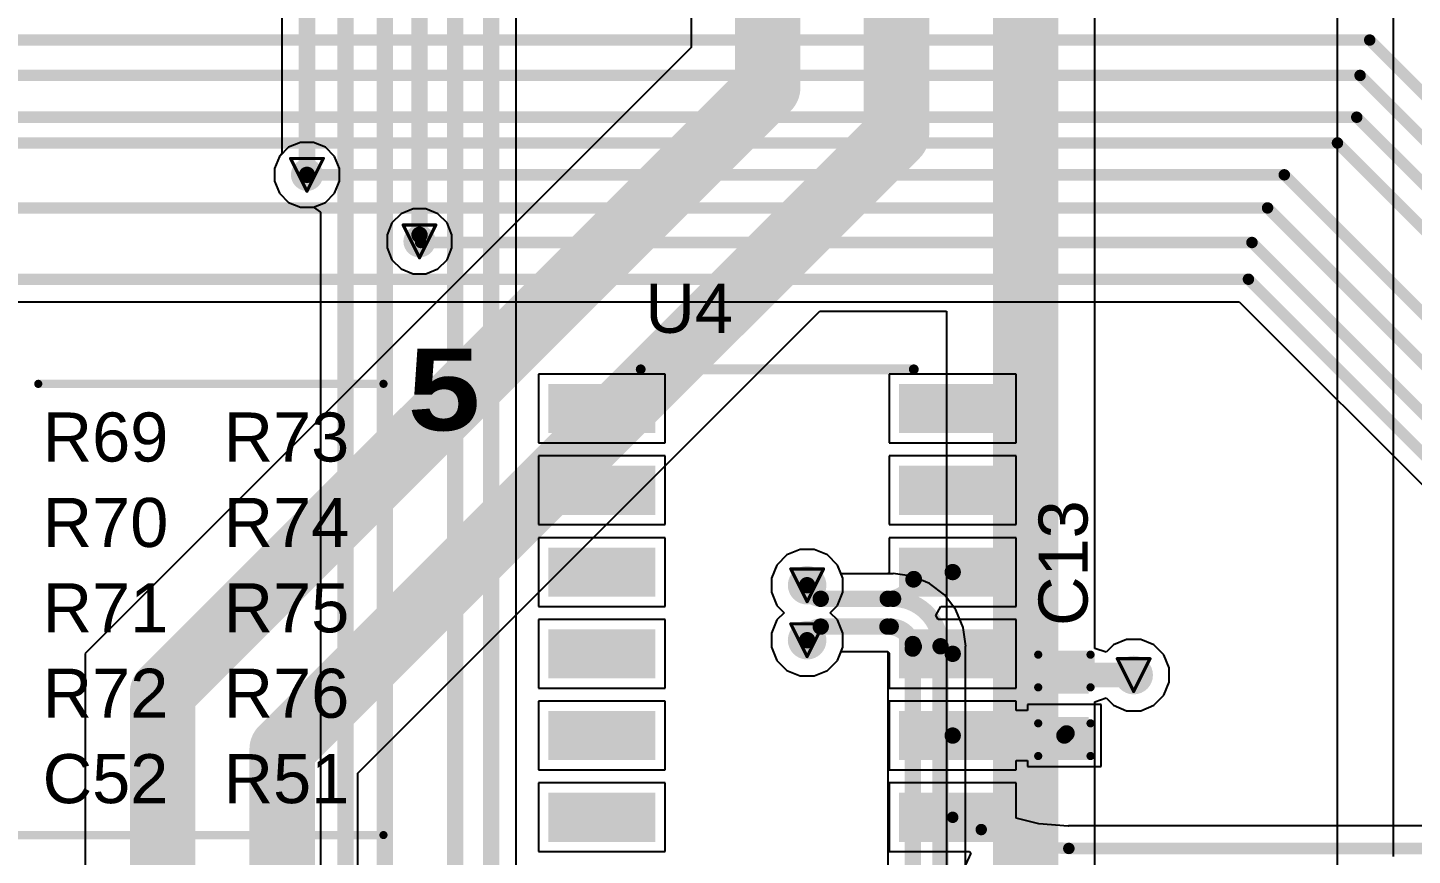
# Model space of a CAD drawing. Header units: inches. Extents: x 0 to 12.2, y 0 to 7.
# Drawn here: x 0.689 to 1.536, y 2.011 to 2.517 of the extents above; entities that cross this region are included whole.
import ezdxf

# ---------------------------------------------------------------- set-up
doc = ezdxf.new("R2010")
doc.units = ezdxf.units.IN
doc.header["$MEASUREMENT"] = 0
for name, color, linetype in [('Bottom Layer', 5, 'Continuous'), ('Drill Drawing', 1, 'Continuous'), ('Layer 1', 16, 'Continuous'), ('Layer 2', 76, 'Continuous'), ('Top Layer', 1, 'Continuous'), ('Top Overlay', 2, 'Continuous'), ('Top Paste', 8, 'Continuous'), ('Top Solder', 216, 'Continuous'), ('Via Holes', 16, 'Continuous')]:
    doc.layers.add(name, color=color, linetype=linetype)
doc.styles.add('Arial', font='', dxfattribs={"height": 0.2})
doc.styles.add('Arial Black_Bold', font='', dxfattribs={"height": 0.2})
doc.styles.get('Arial').set_extended_font_data('Arial')
doc.styles.get('Arial Black_Bold').set_extended_font_data('Arial Black', bold=True)

# ---------------------------------------------------------------- blocks, each defined once
blk = doc.blocks.new('SOP_16_25')
at = {"layer": 'Top Layer'}
for points in [[(-0.13605, 0.186), (-0.0785, 0.186), (-0.0785, 0.164), (-0.13605, 0.164)], [(0.0785, 0.186), (0.13605, 0.186), (0.13605, 0.164), (0.0785, 0.164)], [(-0.13605, 0.136), (-0.0785, 0.136), (-0.0785, 0.114), (-0.13605, 0.114)], [(0.0785, 0.136), (0.13605, 0.136), (0.13605, 0.114), (0.0785, 0.114)], [(-0.13605, 0.086), (-0.0785, 0.086), (-0.0785, 0.064), (-0.13605, 0.064)], [(0.0785, 0.086), (0.13605, 0.086), (0.13605, 0.064), (0.0785, 0.064)], [(-0.13605, 0.036), (-0.0785, 0.036), (-0.0785, 0.014), (-0.13605, 0.014)], [(0.0785, 0.036), (0.13605, 0.036), (0.13605, 0.014), (0.0785, 0.014)], [(-0.13605, -0.014), (-0.0785, -0.014), (-0.0785, -0.036), (-0.13605, -0.036)], [(0.0785, -0.014), (0.13605, -0.014), (0.13605, -0.036), (0.0785, -0.036)], [(-0.13605, -0.064), (-0.0785, -0.064), (-0.0785, -0.086), (-0.13605, -0.086)], [(0.0785, -0.064), (0.13605, -0.064), (0.13605, -0.086), (0.0785, -0.086)], [(-0.13605, -0.114), (-0.0785, -0.114), (-0.0785, -0.136), (-0.13605, -0.136)], [(0.0785, -0.114), (0.13605, -0.114), (0.13605, -0.136), (0.0785, -0.136)], [(-0.13605, -0.164), (-0.0785, -0.164), (-0.0785, -0.186), (-0.13605, -0.186)], [(0.0785, -0.164), (0.13605, -0.164), (0.13605, -0.186), (0.0785, -0.186)]]:
    blk.add_hatch(color=1, dxfattribs=at).paths.add_polyline_path(points)
at = {"layer": 'Top Paste'}
for points in [[(-0.13605, 0.186), (-0.0785, 0.186), (-0.0785, 0.164), (-0.13605, 0.164)], [(0.0785, 0.186), (0.13605, 0.186), (0.13605, 0.164), (0.0785, 0.164)], [(-0.13605, 0.136), (-0.0785, 0.136), (-0.0785, 0.114), (-0.13605, 0.114)], [(0.0785, 0.136), (0.13605, 0.136), (0.13605, 0.114), (0.0785, 0.114)], [(-0.13605, 0.086), (-0.0785, 0.086), (-0.0785, 0.064), (-0.13605, 0.064)], [(0.0785, 0.086), (0.13605, 0.086), (0.13605, 0.064), (0.0785, 0.064)], [(-0.13605, 0.036), (-0.0785, 0.036), (-0.0785, 0.014), (-0.13605, 0.014)], [(0.0785, 0.036), (0.13605, 0.036), (0.13605, 0.014), (0.0785, 0.014)], [(-0.13605, -0.014), (-0.0785, -0.014), (-0.0785, -0.036), (-0.13605, -0.036)], [(0.0785, -0.014), (0.13605, -0.014), (0.13605, -0.036), (0.0785, -0.036)], [(-0.13605, -0.064), (-0.0785, -0.064), (-0.0785, -0.086), (-0.13605, -0.086)], [(0.0785, -0.064), (0.13605, -0.064), (0.13605, -0.086), (0.0785, -0.086)], [(-0.13605, -0.114), (-0.0785, -0.114), (-0.0785, -0.136), (-0.13605, -0.136)], [(0.0785, -0.114), (0.13605, -0.114), (0.13605, -0.136), (0.0785, -0.136)], [(-0.13605, -0.164), (-0.0785, -0.164), (-0.0785, -0.186), (-0.13605, -0.186)], [(0.0785, -0.164), (0.13605, -0.164), (0.13605, -0.186), (0.0785, -0.186)]]:
    blk.add_hatch(color=8, dxfattribs=at).paths.add_polyline_path(points)
at = {"layer": 'Top Solder'}
for points in [[(-0.14005, 0.19), (-0.0745, 0.19), (-0.0745, 0.16), (-0.14005, 0.16)], [(0.0745, 0.19), (0.14005, 0.19), (0.14005, 0.16), (0.0745, 0.16)], [(-0.14005, 0.14), (-0.0745, 0.14), (-0.0745, 0.11), (-0.14005, 0.11)], [(0.0745, 0.14), (0.14005, 0.14), (0.14005, 0.11), (0.0745, 0.11)], [(-0.14005, 0.09), (-0.0745, 0.09), (-0.0745, 0.06), (-0.14005, 0.06)], [(0.0745, 0.09), (0.14005, 0.09), (0.14005, 0.06), (0.0745, 0.06)], [(-0.14005, 0.04), (-0.0745, 0.04), (-0.0745, 0.01), (-0.14005, 0.01)], [(0.0745, 0.04), (0.14005, 0.04), (0.14005, 0.01), (0.0745, 0.01)], [(-0.14005, -0.01), (-0.0745, -0.01), (-0.0745, -0.04), (-0.14005, -0.04)], [(0.0745, -0.01), (0.14005, -0.01), (0.14005, -0.04), (0.0745, -0.04)], [(-0.14005, -0.06), (-0.0745, -0.06), (-0.0745, -0.09), (-0.14005, -0.09)], [(0.0745, -0.06), (0.14005, -0.06), (0.14005, -0.09), (0.0745, -0.09)], [(-0.14005, -0.11), (-0.0745, -0.11), (-0.0745, -0.14), (-0.14005, -0.14)], [(0.0745, -0.11), (0.14005, -0.11), (0.14005, -0.14), (0.0745, -0.14)], [(-0.14005, -0.16), (-0.0745, -0.16), (-0.0745, -0.19), (-0.14005, -0.19)], [(0.0745, -0.16), (0.14005, -0.16), (0.14005, -0.19), (0.0745, -0.19)]]:
    blk.add_hatch(color=216, dxfattribs=at).paths.add_polyline_path(points)
at = {"layer": 'Top Overlay'}
for points in [[(0.0835, 0.199, 0.006, 0.006, 0), (-0.0835, 0.199, 0.006, 0.006, 0)], [(-0.149, 0.18, 0.005, 0.005, 0), (-0.149, 0.17, 0.005, 0.005, 0)], [(-0.144, 0.175, 0.005, 0.005, 0), (-0.149, 0.18, 0.005, 0.005, 0)], [(-0.144, 0.175, 0.005, 0.005, 0), (-0.149, 0.17, 0.005, 0.005, 0)], [(0.0835, -0.199, 0.006, 0.006, 0), (-0.0835, -0.199, 0.006, 0.006, 0)]]:
    blk.add_lwpolyline(points, format="xyseb", dxfattribs=at)
for points in [[(-0.085, 0.199, 0.003, 0.003, 1), (-0.082, 0.199, 0.003, 0.003, 1)], [(0.082, 0.199, 0.003, 0.003, 1), (0.085, 0.199, 0.003, 0.003, 1)], [(-0.15025, 0.18, 0.0025, 0.0025, 1), (-0.14775, 0.18, 0.0025, 0.0025, 1)], [(-0.15025, 0.18, 0.0025, 0.0025, 1), (-0.14775, 0.18, 0.0025, 0.0025, 1)], [(-0.15025, 0.17, 0.0025, 0.0025, 1), (-0.14775, 0.17, 0.0025, 0.0025, 1)], [(-0.15025, 0.17, 0.0025, 0.0025, 1), (-0.14775, 0.17, 0.0025, 0.0025, 1)], [(-0.14525, 0.175, 0.0025, 0.0025, 1), (-0.14275, 0.175, 0.0025, 0.0025, 1)], [(-0.14525, 0.175, 0.0025, 0.0025, 1), (-0.14275, 0.175, 0.0025, 0.0025, 1)], [(-0.085, -0.199, 0.003, 0.003, 1), (-0.082, -0.199, 0.003, 0.003, 1)], [(0.082, -0.199, 0.003, 0.003, 1), (0.085, -0.199, 0.003, 0.003, 1)]]:
    blk.add_lwpolyline(points, format="xyseb", close=True, dxfattribs=at)
blk = doc.blocks.new('C___0402_341')
at = {"layer": 'Top Layer'}
for points in [[(-0.0275, -0.0125), (-0.0275, 0.0125), (-0.0095, 0.0125), (-0.0095, -0.0125)], [(0.0095, -0.0125), (0.0095, 0.0125), (0.0275, 0.0125), (0.0275, -0.0125)]]:
    blk.add_hatch(color=1, dxfattribs=at).paths.add_polyline_path(points)
at = {"layer": 'Top Paste'}
for points in [[(-0.0275, -0.0125), (-0.0275, 0.0125), (-0.0095, 0.0125), (-0.0095, -0.0125)], [(0.0095, -0.0125), (0.0095, 0.0125), (0.0275, 0.0125), (0.0275, -0.0125)]]:
    blk.add_hatch(color=8, dxfattribs=at).paths.add_polyline_path(points)
at = {"layer": 'Top Solder'}
for points in [[(-0.02986, -0.01486), (-0.02986, 0.01486), (-0.00714, 0.01486), (-0.00714, -0.01486)], [(0.00714, -0.01486), (0.00714, 0.01486), (0.02986, 0.01486), (0.02986, -0.01486)]]:
    blk.add_hatch(color=216, dxfattribs=at).paths.add_polyline_path(points)
at = {"layer": 'Top Overlay'}
for points in [[(-0.031, 0.016, 0.005, 0.005, 0), (-0.011, 0.016, 0.005, 0.005, 0)], [(-0.031, -0.016, 0.005, 0.005, 0), (-0.031, 0.016, 0.005, 0.005, 0)], [(0.031, 0.016, 0.005, 0.005, 0), (0.011, 0.016, 0.005, 0.005, 0)], [(0.031, -0.016, 0.005, 0.005, 0), (0.031, 0.016, 0.005, 0.005, 0)], [(-0.011, -0.016, 0.005, 0.005, 0), (-0.031, -0.016, 0.005, 0.005, 0)], [(0.031, -0.016, 0.005, 0.005, 0), (0.011, -0.016, 0.005, 0.005, 0)]]:
    blk.add_lwpolyline(points, format="xyseb", dxfattribs=at)
for points in [[(-0.03225, 0.016, 0.0025, 0.0025, 1), (-0.02975, 0.016, 0.0025, 0.0025, 1)], [(-0.03225, 0.016, 0.0025, 0.0025, 1), (-0.02975, 0.016, 0.0025, 0.0025, 1)], [(-0.01225, 0.016, 0.0025, 0.0025, 1), (-0.00975, 0.016, 0.0025, 0.0025, 1)], [(0.00975, 0.016, 0.0025, 0.0025, 1), (0.01225, 0.016, 0.0025, 0.0025, 1)], [(0.02975, 0.016, 0.0025, 0.0025, 1), (0.03225, 0.016, 0.0025, 0.0025, 1)], [(0.02975, 0.016, 0.0025, 0.0025, 1), (0.03225, 0.016, 0.0025, 0.0025, 1)], [(-0.03225, -0.016, 0.0025, 0.0025, 1), (-0.02975, -0.016, 0.0025, 0.0025, 1)], [(-0.03225, -0.016, 0.0025, 0.0025, 1), (-0.02975, -0.016, 0.0025, 0.0025, 1)], [(-0.01225, -0.016, 0.0025, 0.0025, 1), (-0.00975, -0.016, 0.0025, 0.0025, 1)], [(0.00975, -0.016, 0.0025, 0.0025, 1), (0.01225, -0.016, 0.0025, 0.0025, 1)], [(0.02975, -0.016, 0.0025, 0.0025, 1), (0.03225, -0.016, 0.0025, 0.0025, 1)], [(0.02975, -0.016, 0.0025, 0.0025, 1), (0.03225, -0.016, 0.0025, 0.0025, 1)]]:
    blk.add_lwpolyline(points, format="xyseb", close=True, dxfattribs=at)

msp = doc.modelspace()

# ---------------------------------------------------------------- hatches: boundary and pattern name
at = {"layer": 'Bottom Layer'}
h = msp.add_hatch(color=5, dxfattribs=at)
edge = h.paths.add_edge_path()
edge.add_arc((0.86, 2.42739), 0.00984, 0, 360)
h = msp.add_hatch(color=5, dxfattribs=at)
edge = h.paths.add_edge_path()
edge.add_arc((0.9288, 2.3867), 0.00984, 0, 360)
h = msp.add_hatch(color=5, dxfattribs=at)
edge = h.paths.add_edge_path()
edge.add_arc((1.16584, 2.17639), 0.01181, 0, 360)
h = msp.add_hatch(color=5, dxfattribs=at)
edge = h.paths.add_edge_path()
edge.add_arc((1.16584, 2.14277), 0.01181, 0, 360)
h = msp.add_hatch(color=5, dxfattribs=at)
edge = h.paths.add_edge_path()
edge.add_arc((1.3655, 2.12143), 0.01181, 0, 360)
at = {"layer": 'Layer 1'}
h = msp.add_hatch(color=16, dxfattribs=at)
edge = h.paths.add_edge_path()
edge.add_arc((0.86, 2.42739), 0.00984, 0, 360)
h = msp.add_hatch(color=16, dxfattribs=at)
edge = h.paths.add_edge_path()
edge.add_arc((0.9288, 2.3867), 0.00984, 0, 360)
h = msp.add_hatch(color=16, dxfattribs=at)
edge = h.paths.add_edge_path()
edge.add_arc((1.16584, 2.17639), 0.01181, 0, 360)
h = msp.add_hatch(color=16, dxfattribs=at)
edge = h.paths.add_edge_path()
edge.add_arc((1.16584, 2.14277), 0.01181, 0, 360)
h = msp.add_hatch(color=16, dxfattribs=at)
edge = h.paths.add_edge_path()
edge.add_arc((1.3655, 2.12143), 0.01181, 0, 360)
at = {"layer": 'Layer 2'}
h = msp.add_hatch(color=76, dxfattribs=at)
edge = h.paths.add_edge_path()
edge.add_arc((0.86, 2.42739), 0.00984, 0, 360)
h = msp.add_hatch(color=76, dxfattribs=at)
edge = h.paths.add_edge_path()
edge.add_arc((0.9288, 2.3867), 0.00984, 0, 360)
h = msp.add_hatch(color=76, dxfattribs=at)
edge = h.paths.add_edge_path()
edge.add_arc((1.16584, 2.17639), 0.01181, 0, 360)
h = msp.add_hatch(color=76, dxfattribs=at)
edge = h.paths.add_edge_path()
edge.add_arc((1.16584, 2.14277), 0.01181, 0, 360)
h = msp.add_hatch(color=76, dxfattribs=at)
edge = h.paths.add_edge_path()
edge.add_arc((1.3655, 2.12143), 0.01181, 0, 360)
at = {"layer": 'Top Layer'}
h = msp.add_hatch(color=1, dxfattribs=at)
edge = h.paths.add_edge_path()
edge.add_arc((0.86, 2.42739), 0.00984, 0, 360)
h = msp.add_hatch(color=1, dxfattribs=at)
edge = h.paths.add_edge_path()
edge.add_arc((0.9288, 2.3867), 0.00984, 0, 360)
h = msp.add_hatch(color=1, dxfattribs=at)
edge = h.paths.add_edge_path()
edge.add_arc((1.16584, 2.17639), 0.01181, 0, 360)
h = msp.add_hatch(color=1, dxfattribs=at)
edge = h.paths.add_edge_path()
edge.add_arc((1.16584, 2.14277), 0.01181, 0, 360)
h = msp.add_hatch(color=1, dxfattribs=at)
edge = h.paths.add_edge_path()
edge.add_arc((1.3655, 2.12143), 0.01181, 0, 360)
at = {"layer": 'Via Holes'}
h = msp.add_hatch(color=7, dxfattribs=at)
edge = h.paths.add_edge_path()
edge.add_arc((0.86, 2.42739), 0.00591, 0, 360)
h = msp.add_hatch(color=7, dxfattribs=at)
edge = h.paths.add_edge_path()
edge.add_arc((0.9288, 2.3867), 0.00591, 0, 360)
h = msp.add_hatch(color=7, dxfattribs=at)
edge = h.paths.add_edge_path()
edge.add_arc((1.16584, 2.17639), 0.00591, 0, 360)
h = msp.add_hatch(color=7, dxfattribs=at)
edge = h.paths.add_edge_path()
edge.add_arc((1.16584, 2.14277), 0.00591, 0, 360)
h = msp.add_hatch(color=7, dxfattribs=at)
edge = h.paths.add_edge_path()
edge.add_arc((1.3655, 2.12143), 0.00591, 0, 360)

# ---------------------------------------------------------------- linework, layer by layer
at = {"layer": 'Bottom Layer'}
for p, q in [((0.84471, 3.13647), (0.84471, 2.44016)), ((0.98798, 0.57795), (0.98798, 2.9325)), ((0.84318, 2.43863), (0.84016, 2.43133)), ((0.84471, 2.44016), (0.84318, 2.43863)), ((0.84016, 2.43133), (0.84016, 2.42344)), ((0.84016, 2.42344), (0.84318, 2.41615)), ((0.84318, 2.41615), (0.84876, 2.41057)), ((0.84876, 2.41057), (0.85605, 2.40755)), ((0.85605, 2.40755), (0.86395, 2.40755)), ((0.86395, 2.40755), (0.86831, 2.40463)), ((0.86831, 2.40463), (0.86831, 0.67096)), ((1.15349, 2.19488), (1.14735, 2.18874)), ((1.16151, 2.1982), (1.15349, 2.19488)), ((1.17018, 2.1982), (1.16151, 2.1982)), ((1.1782, 2.19488), (1.17018, 2.1982)), ((1.18433, 2.18874), (1.1782, 2.19488)), ((1.14735, 2.18874), (1.14403, 2.18073)), ((1.18656, 2.18337), (1.18433, 2.18874)), ((1.14403, 2.18073), (1.14403, 2.17205)), ((1.21838, 2.18337), (1.18656, 2.18337)), ((1.22987, 2.18194), (1.21838, 2.18346)), ((1.21838, 2.18346), (1.21838, 2.18337)), ((1.24059, 2.17751), (1.22987, 2.18194)), ((1.24978, 2.17045), (1.24059, 2.17751)), ((1.14403, 2.17205), (1.14735, 2.16403)), ((1.25684, 2.16125), (1.24978, 2.17045)), ((1.14735, 2.16403), (1.15181, 2.15958)), ((1.15181, 2.15958), (1.14735, 2.15512)), ((1.26128, 2.15054), (1.25684, 2.16125)), ((1.14735, 2.15512), (1.14403, 2.14711)), ((1.14403, 2.14711), (1.14403, 2.13843)), ((1.26279, 2.13905), (1.26128, 2.15054)), ((1.14403, 2.13843), (1.14735, 2.13041)), ((1.18433, 2.13041), (1.18656, 2.13578)), ((1.18656, 2.13578), (1.21512, 2.13578)), ((1.21512, 2.13578), (1.21512, 1.87618)), ((1.2627, 1.8027), (1.2627, 2.13905)), ((1.2627, 2.13905), (1.26279, 2.13905)), ((1.14735, 2.13041), (1.15349, 2.12428)), ((1.1782, 2.12428), (1.18433, 2.13041)), ((1.15349, 2.12428), (1.16151, 2.12096)), ((1.16151, 2.12096), (1.17018, 2.12096)), ((1.17018, 2.12096), (1.1782, 2.12428))]:
    msp.add_line(p, q, dxfattribs=at)
for points in [[(0.9288, 2.3907, 0.01, 0.01, 0), (0.9288, 4.25724, 0.01, 0.01, 0)], [(0.86, 2.42739, 0.01, 0.01, 0), (0.86, 3.15202, 0.01, 0.01, 0)], [(0.95067, 0.53549, 0.01, 0.01, 0), (0.95067, 2.95542, 0.01, 0.01, 0)], [(0.97268, 0.57743, 0.01, 0.01, 0), (0.97268, 2.93968, 0.01, 0.01, 0)], [(0.90765, 0.26874, 0.01, 0.01, 0), (0.90765, 2.88202, 0.01, 0.01, 0)], [(0.8836, 0.65541, 0.01, 0.01, 0), (0.8836, 2.855, 0.01, 0.01, 0)], [(1.17416, 2.16808, 0.01, 0.01, -0.414214), (1.16584, 2.17639, 0.01, 0.01, 0)], [(1.17416, 2.16808, 0.01, 0.01, 0), (1.21838, 2.16808, 0.01, 0.01, 0)], [(1.21838, 2.16808, 0.01, 0.01, -0.414214), (1.24741, 2.13905, 0.01, 0.01, 0)], [(1.16584, 2.14277, 0.01, 0.01, -0.414214), (1.17416, 2.15108, 0.01, 0.01, 0)], [(1.17416, 2.15108, 0.01, 0.01, 0), (1.21694, 2.15108, 0.01, 0.01, 0)], [(1.21694, 2.15108, 0.01, 0.01, -0.414214), (1.23041, 2.13761, 0.01, 0.01, 0)], [(1.23041, 1.87581, 0.01, 0.01, 0), (1.23041, 2.13761, 0.01, 0.01, 0)], [(1.24741, 1.8027, 0.01, 0.01, 0), (1.24741, 2.13905, 0.01, 0.01, 0)]]:
    msp.add_lwpolyline(points, format="xyseb", dxfattribs=at)
for points in [[(0.8575, 2.42739, 0.005, 0.005, 1), (0.8625, 2.42739, 0.005, 0.005, 1)], [(0.9263, 2.3907, 0.005, 0.005, 1), (0.9313, 2.3907, 0.005, 0.005, 1)], [(1.16334, 2.17639, 0.005, 0.005, 1), (1.16834, 2.17639, 0.005, 0.005, 1)], [(1.17165, 2.16808, 0.005, 0.005, 1), (1.17666, 2.16808, 0.005, 0.005, 1)], [(1.17165, 2.16808, 0.005, 0.005, 1), (1.17666, 2.16808, 0.005, 0.005, 1)], [(1.21588, 2.16808, 0.005, 0.005, 1), (1.22088, 2.16808, 0.005, 0.005, 1)], [(1.21588, 2.16808, 0.005, 0.005, 1), (1.22088, 2.16808, 0.005, 0.005, 1)], [(1.17165, 2.15108, 0.005, 0.005, 1), (1.17666, 2.15108, 0.005, 0.005, 1)], [(1.17165, 2.15108, 0.005, 0.005, 1), (1.17666, 2.15108, 0.005, 0.005, 1)], [(1.21444, 2.15108, 0.005, 0.005, 1), (1.21944, 2.15108, 0.005, 0.005, 1)], [(1.21444, 2.15108, 0.005, 0.005, 1), (1.21944, 2.15108, 0.005, 0.005, 1)], [(1.16334, 2.14277, 0.005, 0.005, 1), (1.16834, 2.14277, 0.005, 0.005, 1)], [(1.22791, 2.13761, 0.005, 0.005, 1), (1.23291, 2.13761, 0.005, 0.005, 1)], [(1.22791, 2.13761, 0.005, 0.005, 1), (1.23291, 2.13761, 0.005, 0.005, 1)], [(1.24491, 2.13905, 0.005, 0.005, 1), (1.24991, 2.13905, 0.005, 0.005, 1)], [(1.24491, 2.13905, 0.005, 0.005, 1), (1.24991, 2.13905, 0.005, 0.005, 1)]]:
    msp.add_lwpolyline(points, format="xyseb", close=True, dxfattribs=at)
at = {"layer": 'Drill Drawing'}
for points in [[(0.85, 2.43739, 0.002, 0.002, 0), (0.87, 2.43739, 0.002, 0.002, 0)], [(0.85, 2.43739, 0.002, 0.002, 0), (0.86, 2.41739, 0.002, 0.002, 0)], [(0.86, 2.41739, 0.002, 0.002, 0), (0.87, 2.43739, 0.002, 0.002, 0)], [(0.9188, 2.3967, 0.002, 0.002, 0), (0.9388, 2.3967, 0.002, 0.002, 0)], [(0.9188, 2.3967, 0.002, 0.002, 0), (0.9288, 2.3767, 0.002, 0.002, 0)], [(0.9288, 2.3767, 0.002, 0.002, 0), (0.9388, 2.3967, 0.002, 0.002, 0)], [(1.15584, 2.18639, 0.002, 0.002, 0), (1.17584, 2.18639, 0.002, 0.002, 0)], [(1.15584, 2.18639, 0.002, 0.002, 0), (1.16584, 2.16639, 0.002, 0.002, 0)], [(1.16584, 2.16639, 0.002, 0.002, 0), (1.17584, 2.18639, 0.002, 0.002, 0)], [(1.15584, 2.15277, 0.002, 0.002, 0), (1.17584, 2.15277, 0.002, 0.002, 0)], [(1.15584, 2.15277, 0.002, 0.002, 0), (1.16584, 2.13277, 0.002, 0.002, 0)], [(1.16584, 2.13277, 0.002, 0.002, 0), (1.17584, 2.15277, 0.002, 0.002, 0)], [(1.3555, 2.13143, 0.002, 0.002, 0), (1.3755, 2.13143, 0.002, 0.002, 0)], [(1.3555, 2.13143, 0.002, 0.002, 0), (1.3655, 2.11143, 0.002, 0.002, 0)], [(1.3655, 2.11143, 0.002, 0.002, 0), (1.3755, 2.13143, 0.002, 0.002, 0)]]:
    msp.add_lwpolyline(points, format="xyseb", dxfattribs=at)
for points in [[(0.8495, 2.43739, 0.001, 0.001, 1), (0.8505, 2.43739, 0.001, 0.001, 1)], [(0.8495, 2.43739, 0.001, 0.001, 1), (0.8505, 2.43739, 0.001, 0.001, 1)], [(0.8695, 2.43739, 0.001, 0.001, 1), (0.8705, 2.43739, 0.001, 0.001, 1)], [(0.8695, 2.43739, 0.001, 0.001, 1), (0.8705, 2.43739, 0.001, 0.001, 1)], [(0.8595, 2.41739, 0.001, 0.001, 1), (0.8605, 2.41739, 0.001, 0.001, 1)], [(0.8595, 2.41739, 0.001, 0.001, 1), (0.8605, 2.41739, 0.001, 0.001, 1)], [(0.9183, 2.3967, 0.001, 0.001, 1), (0.9193, 2.3967, 0.001, 0.001, 1)], [(0.9183, 2.3967, 0.001, 0.001, 1), (0.9193, 2.3967, 0.001, 0.001, 1)], [(0.9383, 2.3967, 0.001, 0.001, 1), (0.9393, 2.3967, 0.001, 0.001, 1)], [(0.9383, 2.3967, 0.001, 0.001, 1), (0.9393, 2.3967, 0.001, 0.001, 1)], [(0.9283, 2.3767, 0.001, 0.001, 1), (0.9293, 2.3767, 0.001, 0.001, 1)], [(0.9283, 2.3767, 0.001, 0.001, 1), (0.9293, 2.3767, 0.001, 0.001, 1)], [(1.15534, 2.18639, 0.001, 0.001, 1), (1.15634, 2.18639, 0.001, 0.001, 1)], [(1.15534, 2.18639, 0.001, 0.001, 1), (1.15634, 2.18639, 0.001, 0.001, 1)], [(1.17534, 2.18639, 0.001, 0.001, 1), (1.17634, 2.18639, 0.001, 0.001, 1)], [(1.17534, 2.18639, 0.001, 0.001, 1), (1.17634, 2.18639, 0.001, 0.001, 1)], [(1.16534, 2.16639, 0.001, 0.001, 1), (1.16634, 2.16639, 0.001, 0.001, 1)], [(1.16534, 2.16639, 0.001, 0.001, 1), (1.16634, 2.16639, 0.001, 0.001, 1)], [(1.15534, 2.15277, 0.001, 0.001, 1), (1.15634, 2.15277, 0.001, 0.001, 1)], [(1.15534, 2.15277, 0.001, 0.001, 1), (1.15634, 2.15277, 0.001, 0.001, 1)], [(1.17534, 2.15277, 0.001, 0.001, 1), (1.17634, 2.15277, 0.001, 0.001, 1)], [(1.17534, 2.15277, 0.001, 0.001, 1), (1.17634, 2.15277, 0.001, 0.001, 1)], [(1.16534, 2.13277, 0.001, 0.001, 1), (1.16634, 2.13277, 0.001, 0.001, 1)], [(1.16534, 2.13277, 0.001, 0.001, 1), (1.16634, 2.13277, 0.001, 0.001, 1)], [(1.355, 2.13143, 0.001, 0.001, 1), (1.356, 2.13143, 0.001, 0.001, 1)], [(1.355, 2.13143, 0.001, 0.001, 1), (1.356, 2.13143, 0.001, 0.001, 1)], [(1.375, 2.13143, 0.001, 0.001, 1), (1.376, 2.13143, 0.001, 0.001, 1)], [(1.375, 2.13143, 0.001, 0.001, 1), (1.376, 2.13143, 0.001, 0.001, 1)], [(1.365, 2.11143, 0.001, 0.001, 1), (1.366, 2.11143, 0.001, 0.001, 1)], [(1.365, 2.11143, 0.001, 0.001, 1), (1.366, 2.11143, 0.001, 0.001, 1)]]:
    msp.add_lwpolyline(points, format="xyseb", close=True, dxfattribs=at)
at = {"layer": 'Layer 1'}
for p, q in [((0.85605, 2.44723), (0.84876, 2.44421)), ((0.86395, 2.44723), (0.85605, 2.44723)), ((0.87124, 2.44421), (0.86395, 2.44723)), ((0.84318, 2.43863), (0.84016, 2.43133)), ((0.84876, 2.44421), (0.84318, 2.43863)), ((0.87682, 2.43863), (0.87124, 2.44421)), ((0.87984, 2.43133), (0.87682, 2.43863)), ((0.84016, 2.43133), (0.84016, 2.42344)), ((0.87984, 2.42344), (0.87984, 2.43133)), ((0.84016, 2.42344), (0.84318, 2.41615)), ((0.87682, 2.41615), (0.87984, 2.42344)), ((0.84318, 2.41615), (0.84876, 2.41057)), ((0.87124, 2.41057), (0.87682, 2.41615)), ((0.84876, 2.41057), (0.85605, 2.40755)), ((0.85605, 2.40755), (0.86395, 2.40755)), ((0.86395, 2.40755), (0.87124, 2.41057)), ((0.92486, 2.40654), (0.91756, 2.40352)), ((0.93275, 2.40654), (0.92486, 2.40654)), ((0.94004, 2.40352), (0.93275, 2.40654)), ((0.91198, 2.39794), (0.90896, 2.39065)), ((0.91756, 2.40352), (0.91198, 2.39794)), ((0.94562, 2.39794), (0.94004, 2.40352)), ((0.94864, 2.39065), (0.94562, 2.39794)), ((0.90896, 2.39065), (0.90896, 2.38275)), ((0.94864, 2.38275), (0.94864, 2.39065)), ((0.90896, 2.38275), (0.91198, 2.37546)), ((0.94562, 2.37546), (0.94864, 2.38275)), ((0.91198, 2.37546), (0.91756, 2.36988)), ((0.94004, 2.36988), (0.94562, 2.37546)), ((0.91756, 2.36988), (0.92486, 2.36686)), ((0.92486, 2.36686), (0.93275, 2.36686)), ((0.93275, 2.36686), (0.94004, 2.36988)), ((1.15349, 2.19488), (1.14735, 2.18874)), ((1.16151, 2.1982), (1.15349, 2.19488)), ((1.17018, 2.1982), (1.16151, 2.1982)), ((1.1782, 2.19488), (1.17018, 2.1982)), ((1.18433, 2.18874), (1.1782, 2.19488)), ((1.14735, 2.18874), (1.14403, 2.18073)), ((1.18765, 2.18073), (1.18433, 2.18874)), ((1.14403, 2.18073), (1.14403, 2.17205)), ((1.18765, 2.17205), (1.18765, 2.18073)), ((1.14403, 2.17205), (1.14735, 2.16403)), ((1.18433, 2.16403), (1.18765, 2.17205)), ((1.14735, 2.16403), (1.15181, 2.15958)), ((1.15181, 2.15958), (1.14735, 2.15512)), ((1.17988, 2.15958), (1.18433, 2.16403)), ((1.18433, 2.15512), (1.17988, 2.15958)), ((1.14735, 2.15512), (1.14403, 2.14711)), ((1.18765, 2.14711), (1.18433, 2.15512)), ((1.14403, 2.14711), (1.14403, 2.13843)), ((1.18765, 2.13843), (1.18765, 2.14711)), ((1.14403, 2.13843), (1.14735, 2.13041)), ((1.18433, 2.13041), (1.18765, 2.13843)), ((1.14735, 2.13041), (1.15349, 2.12428)), ((1.1782, 2.12428), (1.18433, 2.13041)), ((1.15349, 2.12428), (1.16151, 2.12096)), ((1.16151, 2.12096), (1.17018, 2.12096)), ((1.17018, 2.12096), (1.1782, 2.12428))]:
    msp.add_line(p, q, dxfattribs=at)
at = {"layer": 'Layer 2'}
for p, q in [((1.49, 3.183), (1.49, 1.99269)), ((1.34166, 2.13777), (1.34166, 3.06136)), ((1.09499, 3.05502), (1.09499, 2.50521)), ((1.52432, 2.0105), (1.52432, 3.01405)), ((1.09499, 2.50521), (0.72431, 2.13454)), ((0.85605, 2.44723), (0.84876, 2.44421)), ((0.86395, 2.44723), (0.85605, 2.44723)), ((0.87124, 2.44421), (0.86395, 2.44723)), ((0.84318, 2.43863), (0.84016, 2.43133)), ((0.84876, 2.44421), (0.84318, 2.43863)), ((0.87682, 2.43863), (0.87124, 2.44421)), ((0.87984, 2.43133), (0.87682, 2.43863)), ((0.84016, 2.43133), (0.84016, 2.42344)), ((0.87984, 2.42344), (0.87984, 2.43133)), ((0.84016, 2.42344), (0.84318, 2.41615)), ((0.87682, 2.41615), (0.87984, 2.42344)), ((0.84318, 2.41615), (0.84876, 2.41057)), ((0.87124, 2.41057), (0.87682, 2.41615)), ((0.84876, 2.41057), (0.85605, 2.40755)), ((0.85605, 2.40755), (0.86395, 2.40755)), ((0.86395, 2.40755), (0.87124, 2.41057)), ((0.92486, 2.40654), (0.91756, 2.40352)), ((0.93275, 2.40654), (0.92486, 2.40654)), ((0.94004, 2.40352), (0.93275, 2.40654)), ((0.91198, 2.39794), (0.90896, 2.39065)), ((0.91756, 2.40352), (0.91198, 2.39794)), ((0.94562, 2.39794), (0.94004, 2.40352)), ((0.94864, 2.39065), (0.94562, 2.39794)), ((0.90896, 2.39065), (0.90896, 2.38275)), ((0.94864, 2.38275), (0.94864, 2.39065)), ((0.90896, 2.38275), (0.91198, 2.37546)), ((0.94562, 2.37546), (0.94864, 2.38275)), ((0.91198, 2.37546), (0.91756, 2.36988)), ((0.94004, 2.36988), (0.94562, 2.37546)), ((0.91756, 2.36988), (0.92486, 2.36686)), ((0.92486, 2.36686), (0.93275, 2.36686)), ((0.93275, 2.36686), (0.94004, 2.36988)), ((0.89105, 2.06145), (1.17359, 2.344)), ((1.17359, 2.344), (1.251, 2.344)), ((1.251, 2.344), (1.251, 1.92012)), ((1.15349, 2.19488), (1.14735, 2.18874)), ((1.16151, 2.1982), (1.15349, 2.19488)), ((1.17018, 2.1982), (1.16151, 2.1982)), ((1.1782, 2.19488), (1.17018, 2.1982)), ((1.18433, 2.18874), (1.1782, 2.19488)), ((1.14735, 2.18874), (1.14403, 2.18073)), ((1.18765, 2.18073), (1.18433, 2.18874)), ((1.14403, 2.18073), (1.14403, 2.17205)), ((1.18765, 2.17205), (1.18765, 2.18073)), ((1.14403, 2.17205), (1.14735, 2.16403)), ((1.18433, 2.16403), (1.18765, 2.17205)), ((1.14735, 2.16403), (1.15181, 2.15958)), ((1.15181, 2.15958), (1.14735, 2.15512)), ((1.17988, 2.15958), (1.18433, 2.16403)), ((1.18433, 2.15512), (1.17988, 2.15958)), ((1.14735, 2.15512), (1.14403, 2.14711)), ((1.18765, 2.14711), (1.18433, 2.15512)), ((1.14403, 2.14711), (1.14403, 2.13843)), ((1.18765, 2.13843), (1.18765, 2.14711)), ((1.36116, 2.14324), (1.35315, 2.13992)), ((1.36984, 2.14324), (1.36116, 2.14324)), ((1.37785, 2.13992), (1.36984, 2.14324)), ((0.72431, 2.13454), (0.72431, 1.33172)), ((1.14403, 2.13843), (1.14735, 2.13041)), ((1.18433, 2.13041), (1.18765, 2.13843)), ((1.34866, 2.13544), (1.34166, 2.13777)), ((1.35315, 2.13992), (1.34866, 2.13544)), ((1.38399, 2.13378), (1.37785, 2.13992)), ((1.38731, 2.12577), (1.38399, 2.13378)), ((1.14735, 2.13041), (1.15349, 2.12428)), ((1.1782, 2.12428), (1.18433, 2.13041)), ((1.38731, 2.11709), (1.38731, 2.12577)), ((1.15349, 2.12428), (1.16151, 2.12096)), ((1.16151, 2.12096), (1.17018, 2.12096)), ((1.17018, 2.12096), (1.1782, 2.12428)), ((1.38399, 2.10907), (1.38731, 2.11709)), ((1.37785, 2.10294), (1.38399, 2.10907)), ((1.34166, 2.10508), (1.34866, 2.10742)), ((1.34166, 1.94334), (1.34166, 2.10508)), ((1.34866, 2.10742), (1.35315, 2.10294)), ((1.35315, 2.10294), (1.36116, 2.09962)), ((1.36984, 2.09962), (1.37785, 2.10294)), ((1.36116, 2.09962), (1.36984, 2.09962)), ((0.89105, 1.41449), (0.89105, 2.06145))]:
    msp.add_line(p, q, dxfattribs=at)
for points in [[(1.14173, 2.48074, 0.04, 0.04, 0), (1.14173, 3.03473, 0.04, 0.04, 0)], [(1.22047, 2.45177, 0.04, 0.04, 0), (1.22047, 3.03473, 0.04, 0.04, 0)], [(1.29947, 1.9296, 0.04, 0.04, 0), (1.29947, 3.03473, 0.04, 0.04, 0)], [(0.77167, 2.11068, 0.04, 0.04, 0), (1.14173, 2.48074, 0.04, 0.04, 0)], [(0.84481, 2.07611, 0.04, 0.04, 0), (1.22047, 2.45177, 0.04, 0.04, 0)], [(0.77167, 1.3597, 0.04, 0.04, 0), (0.77167, 2.11068, 0.04, 0.04, 0)], [(0.84481, 1.39245, 0.04, 0.04, 0), (0.84481, 2.07611, 0.04, 0.04, 0)]]:
    msp.add_lwpolyline(points, format="xyseb", dxfattribs=at)
for points in [[(1.13173, 2.48074, 0.02, 0.02, 1), (1.15173, 2.48074, 0.02, 0.02, 1)], [(1.13173, 2.48074, 0.02, 0.02, 1), (1.15173, 2.48074, 0.02, 0.02, 1)], [(1.21047, 2.45177, 0.02, 0.02, 1), (1.23047, 2.45177, 0.02, 0.02, 1)], [(1.21047, 2.45177, 0.02, 0.02, 1), (1.23047, 2.45177, 0.02, 0.02, 1)], [(0.76167, 2.11068, 0.02, 0.02, 1), (0.78167, 2.11068, 0.02, 0.02, 1)], [(0.76167, 2.11068, 0.02, 0.02, 1), (0.78167, 2.11068, 0.02, 0.02, 1)], [(0.83481, 2.07611, 0.02, 0.02, 1), (0.85481, 2.07611, 0.02, 0.02, 1)], [(0.83481, 2.07611, 0.02, 0.02, 1), (0.85481, 2.07611, 0.02, 0.02, 1)]]:
    msp.add_lwpolyline(points, format="xyseb", close=True, dxfattribs=at)
at = {"layer": 'Top Layer'}
for p, q in [((0.34408, 2.34978), (1.42997, 2.34978)), ((1.42997, 2.34978), (1.69322, 2.08653)), ((1.07907, 2.30543), (1.00153, 2.30543)), ((1.00153, 2.30543), (1.00153, 2.26343)), ((1.07907, 2.26343), (1.07907, 2.30543)), ((1.29362, 2.30543), (1.21607, 2.30543)), ((1.21607, 2.30543), (1.21607, 2.26343)), ((1.29362, 2.26343), (1.29362, 2.30543)), ((1.00153, 2.26343), (1.07907, 2.26343)), ((1.21607, 2.26343), (1.29362, 2.26343)), ((1.07907, 2.25543), (1.00153, 2.25543)), ((1.00153, 2.25543), (1.00153, 2.21343)), ((1.07907, 2.21343), (1.07907, 2.25543)), ((1.29362, 2.25543), (1.21607, 2.25543)), ((1.21607, 2.25543), (1.21607, 2.21343)), ((1.29362, 2.21343), (1.29362, 2.25543)), ((1.00153, 2.21343), (1.07907, 2.21343)), ((1.21607, 2.21343), (1.29362, 2.21343)), ((1.07907, 2.20543), (1.00153, 2.20543)), ((1.00153, 2.20543), (1.00153, 2.16343)), ((1.07907, 2.16343), (1.07907, 2.20543)), ((1.29362, 2.20543), (1.21608, 2.20543)), ((1.21608, 2.20543), (1.21608, 2.18429)), ((1.29362, 2.16343), (1.29362, 2.20543)), ((1.15349, 2.19488), (1.14735, 2.18874)), ((1.16151, 2.1982), (1.15349, 2.19488)), ((1.17018, 2.1982), (1.16151, 2.1982)), ((1.1782, 2.19488), (1.17018, 2.1982)), ((1.18433, 2.18874), (1.1782, 2.19488)), ((1.14735, 2.18874), (1.14403, 2.18073)), ((1.18656, 2.18337), (1.18433, 2.18874)), ((1.14403, 2.18073), (1.14403, 2.17205)), ((1.21499, 2.18337), (1.18656, 2.18337)), ((1.21513, 2.18351), (1.21499, 2.18337)), ((1.21595, 2.18419), (1.21513, 2.18351)), ((1.21608, 2.18429), (1.21595, 2.18419)), ((1.14403, 2.17205), (1.14735, 2.16403)), ((1.00153, 2.16343), (1.07907, 2.16343)), ((1.14735, 2.16403), (1.15181, 2.15958)), ((1.15181, 2.15958), (1.14735, 2.15512)), ((1.24444, 2.15792), (1.24758, 2.16343)), ((1.24758, 2.16343), (1.29362, 2.16343)), ((1.07907, 2.15543), (1.00153, 2.15543)), ((1.00153, 2.15543), (1.00153, 2.11343)), ((1.07907, 2.11343), (1.07907, 2.15543)), ((1.14735, 2.15512), (1.14403, 2.14711)), ((1.24591, 2.15543), (1.24444, 2.15792)), ((1.29362, 2.15543), (1.24591, 2.15543)), ((1.29362, 2.11343), (1.29362, 2.15543)), ((1.14403, 2.14711), (1.14403, 2.13843)), ((1.14403, 2.13843), (1.14735, 2.13041)), ((1.18433, 2.13041), (1.18656, 2.13578)), ((1.18656, 2.13578), (1.21482, 2.13578)), ((1.21482, 2.13578), (1.21493, 2.13567)), ((1.21493, 2.13567), (1.216, 2.13484)), ((1.216, 2.13484), (1.21607, 2.13479)), ((1.21607, 2.13479), (1.21607, 2.11343)), ((1.14735, 2.13041), (1.15349, 2.12428)), ((1.1782, 2.12428), (1.18433, 2.13041)), ((1.15349, 2.12428), (1.16151, 2.12096)), ((1.16151, 2.12096), (1.17018, 2.12096)), ((1.17018, 2.12096), (1.1782, 2.12428)), ((1.00153, 2.11343), (1.07907, 2.11343)), ((1.21607, 2.11343), (1.29362, 2.11343)), ((1.07907, 2.10543), (1.00153, 2.10543)), ((1.00153, 2.10543), (1.00153, 2.06343)), ((1.07907, 2.06343), (1.07907, 2.10543)), ((1.29362, 2.10543), (1.21607, 2.10543)), ((1.21607, 2.10543), (1.21607, 2.06343)), ((1.29362, 2.09972), (1.29362, 2.10543)), ((1.34564, 2.10343), (1.30064, 2.10343)), ((1.30064, 2.10343), (1.30064, 2.09972)), ((1.34564, 2.06543), (1.34564, 2.10343)), ((1.30064, 2.09972), (1.29362, 2.09972)), ((1.29362, 2.06343), (1.29362, 2.06913)), ((1.29362, 2.06913), (1.30064, 2.06913)), ((1.30064, 2.06913), (1.30064, 2.06543)), ((1.00153, 2.06343), (1.07907, 2.06343)), ((1.21607, 2.06343), (1.29362, 2.06343)), ((1.30064, 2.06543), (1.34564, 2.06543)), ((1.07907, 2.05543), (1.00153, 2.05543)), ((1.00153, 2.05543), (1.00153, 2.01343)), ((1.07907, 2.01343), (1.07907, 2.05543)), ((1.29362, 2.05543), (1.21608, 2.05543)), ((1.21608, 2.05543), (1.21608, 2.01343)), ((1.29362, 2.03382), (1.29362, 2.05543)), ((1.30761, 2.03046), (1.29362, 2.03382)), ((1.32537, 2.02907), (1.30761, 2.03046)), ((1.32581, 2.02916), (1.32537, 2.02907)), ((1.32585, 2.02916), (1.32581, 2.02916)), ((1.32587, 2.02915), (1.32585, 2.02916)), ((1.32589, 2.02916), (1.32587, 2.02915)), ((1.80117, 2.02916), (1.32589, 2.02916)), ((1.00153, 2.01343), (1.07907, 2.01343)), ((1.21608, 2.01343), (1.26502, 2.01343)), ((1.26591, 2.01243), (1.26277, 2.00543)), ((1.26502, 2.01343), (1.26591, 2.01243))]:
    msp.add_line(p, q, dxfattribs=at)
for points in [[(0.12796, 2.50984, 0.007, 0.007, 0), (1.50984, 2.50984, 0.007, 0.007, 0)], [(1.50984, 2.50984, 0.007, 0.007, 0), (1.73435, 2.28533, 0.007, 0.007, 0)], [(0.22244, 2.48819, 0.007, 0.007, 0), (1.50394, 2.48819, 0.007, 0.007, 0)], [(1.50394, 2.48819, 0.007, 0.007, 0), (1.72121, 2.27091, 0.007, 0.007, 0)], [(0.21643, 2.46264, 0.007, 0.007, 0), (1.50193, 2.46264, 0.007, 0.007, 0)], [(1.50193, 2.46264, 0.007, 0.007, 0), (1.70766, 2.25691, 0.007, 0.007, 0)], [(0.20744, 2.44689, 0.007, 0.007, 0), (1.49012, 2.44689, 0.007, 0.007, 0)], [(1.49012, 2.44689, 0.007, 0.007, 0), (1.6941, 2.24291, 0.007, 0.007, 0)], [(0.86, 2.42739, 0.007, 0.007, 0), (1.45761, 2.42739, 0.007, 0.007, 0)], [(1.45761, 2.42739, 0.007, 0.007, 0), (1.70516, 2.17984, 0.007, 0.007, 0)], [(0.32546, 2.40715, 0.007, 0.007, 0), (1.44738, 2.40715, 0.007, 0.007, 0)], [(1.44738, 2.40715, 0.007, 0.007, 0), (1.72345, 2.13108, 0.007, 0.007, 0)], [(0.9288, 2.3907, 0.007, 0.007, 0), (0.9295, 2.39, 0.007, 0.007, 0)], [(0.9295, 2.386, 0.007, 0.007, 0), (1.43785, 2.386, 0.007, 0.007, 0)], [(1.43785, 2.386, 0.007, 0.007, 0), (1.71358, 2.11026, 0.007, 0.007, 0)], [(0.34408, 2.36354, 0.007, 0.007, 0), (1.43568, 2.36354, 0.007, 0.007, 0)], [(1.43568, 2.36354, 0.007, 0.007, 0), (1.70296, 2.09626, 0.007, 0.007, 0)], [(1.23084, 2.1799, 0.01, 0.01, -0.334259), (1.21513, 2.16808, 0.01, 0.01, 0)], [(1.23084, 2.1799, 0.01, 0.01, 0), (1.23107, 2.18014, 0.01, 0.01, 0)], [(1.23107, 2.18014, 0.01, 0.01, 0), (1.25485, 2.18443, 0.01, 0.01, 0)], [(1.17416, 2.16808, 0.01, 0.01, -0.414214), (1.16584, 2.17639, 0.01, 0.01, 0)], [(1.17416, 2.16808, 0.01, 0.01, 0), (1.21513, 2.16808, 0.01, 0.01, 0)], [(1.16584, 2.14277, 0.01, 0.01, -0.414214), (1.17416, 2.15108, 0.01, 0.01, 0)], [(1.17416, 2.15108, 0.01, 0.01, 0), (1.21493, 2.15108, 0.01, 0.01, 0)], [(1.21493, 2.15108, 0.01, 0.01, -0.309683), (1.23046, 2.14044, 0.01, 0.01, 0)], [(1.23046, 2.14044, 0.01, 0.01, 0), (1.23107, 2.13884, 0.01, 0.01, 0)], [(1.23107, 2.13884, 0.01, 0.01, 0), (1.25485, 2.13443, 0.01, 0.01, 0)], [(1.3267, 2.12143, 0.015, 0.015, 0), (1.3655, 2.12143, 0.015, 0.015, 0)], [(1.25485, 2.08443, 0.01, 0.01, 0), (1.32314, 2.08443, 0.01, 0.01, 0)], [(1.32314, 2.08443, 0.01, 0.01, 0), (1.32448, 2.08577, 0.01, 0.01, 0)], [(1.25485, 2.03443, 0.007, 0.007, 0), (1.27229, 2.02693, 0.007, 0.007, 0)], [(1.32585, 2.01539, 0.007, 0.007, -0.106723), (1.27229, 2.02693, 0.007, 0.007, 0)], [(1.32585, 2.01539, 0.007, 0.007, 0), (1.32589, 2.01539, 0.007, 0.007, 0)], [(1.32589, 2.01539, 0.007, 0.007, 0), (1.80687, 2.01539, 0.007, 0.007, 0)]]:
    msp.add_lwpolyline(points, format="xyseb", dxfattribs=at)
for points in [[(1.50809, 2.50984, 0.0035, 0.0035, 1), (1.51159, 2.50984, 0.0035, 0.0035, 1)], [(1.50809, 2.50984, 0.0035, 0.0035, 1), (1.51159, 2.50984, 0.0035, 0.0035, 1)], [(1.50219, 2.48819, 0.0035, 0.0035, 1), (1.50569, 2.48819, 0.0035, 0.0035, 1)], [(1.50219, 2.48819, 0.0035, 0.0035, 1), (1.50569, 2.48819, 0.0035, 0.0035, 1)], [(1.50018, 2.46264, 0.0035, 0.0035, 1), (1.50368, 2.46264, 0.0035, 0.0035, 1)], [(1.50018, 2.46264, 0.0035, 0.0035, 1), (1.50368, 2.46264, 0.0035, 0.0035, 1)], [(1.48837, 2.44689, 0.0035, 0.0035, 1), (1.49187, 2.44689, 0.0035, 0.0035, 1)], [(1.48837, 2.44689, 0.0035, 0.0035, 1), (1.49187, 2.44689, 0.0035, 0.0035, 1)], [(0.85825, 2.42739, 0.0035, 0.0035, 1), (0.86175, 2.42739, 0.0035, 0.0035, 1)], [(1.45586, 2.42739, 0.0035, 0.0035, 1), (1.45936, 2.42739, 0.0035, 0.0035, 1)], [(1.45586, 2.42739, 0.0035, 0.0035, 1), (1.45936, 2.42739, 0.0035, 0.0035, 1)], [(1.44563, 2.40715, 0.0035, 0.0035, 1), (1.44913, 2.40715, 0.0035, 0.0035, 1)], [(1.44563, 2.40715, 0.0035, 0.0035, 1), (1.44913, 2.40715, 0.0035, 0.0035, 1)], [(0.92705, 2.3907, 0.0035, 0.0035, 1), (0.93055, 2.3907, 0.0035, 0.0035, 1)], [(0.92775, 2.39, 0.0035, 0.0035, 1), (0.93125, 2.39, 0.0035, 0.0035, 1)], [(0.92775, 2.386, 0.0035, 0.0035, 1), (0.93125, 2.386, 0.0035, 0.0035, 1)], [(1.4361, 2.386, 0.0035, 0.0035, 1), (1.4396, 2.386, 0.0035, 0.0035, 1)], [(1.4361, 2.386, 0.0035, 0.0035, 1), (1.4396, 2.386, 0.0035, 0.0035, 1)], [(1.43393, 2.36354, 0.0035, 0.0035, 1), (1.43743, 2.36354, 0.0035, 0.0035, 1)], [(1.43393, 2.36354, 0.0035, 0.0035, 1), (1.43743, 2.36354, 0.0035, 0.0035, 1)], [(1.22834, 2.1799, 0.005, 0.005, 1), (1.23334, 2.1799, 0.005, 0.005, 1)], [(1.22834, 2.1799, 0.005, 0.005, 1), (1.23334, 2.1799, 0.005, 0.005, 1)], [(1.22857, 2.18014, 0.005, 0.005, 1), (1.23358, 2.18014, 0.005, 0.005, 1)], [(1.22857, 2.18014, 0.005, 0.005, 1), (1.23358, 2.18014, 0.005, 0.005, 1)], [(1.25235, 2.18443, 0.005, 0.005, 1), (1.25735, 2.18443, 0.005, 0.005, 1)], [(1.16334, 2.17639, 0.005, 0.005, 1), (1.16834, 2.17639, 0.005, 0.005, 1)], [(1.17165, 2.16808, 0.005, 0.005, 1), (1.17666, 2.16808, 0.005, 0.005, 1)], [(1.17165, 2.16808, 0.005, 0.005, 1), (1.17666, 2.16808, 0.005, 0.005, 1)], [(1.21263, 2.16808, 0.005, 0.005, 1), (1.21763, 2.16808, 0.005, 0.005, 1)], [(1.21263, 2.16808, 0.005, 0.005, 1), (1.21763, 2.16808, 0.005, 0.005, 1)], [(1.17165, 2.15108, 0.005, 0.005, 1), (1.17666, 2.15108, 0.005, 0.005, 1)], [(1.17165, 2.15108, 0.005, 0.005, 1), (1.17666, 2.15108, 0.005, 0.005, 1)], [(1.21243, 2.15108, 0.005, 0.005, 1), (1.21743, 2.15108, 0.005, 0.005, 1)], [(1.21243, 2.15108, 0.005, 0.005, 1), (1.21743, 2.15108, 0.005, 0.005, 1)], [(1.16334, 2.14277, 0.005, 0.005, 1), (1.16834, 2.14277, 0.005, 0.005, 1)], [(1.22796, 2.14044, 0.005, 0.005, 1), (1.23296, 2.14044, 0.005, 0.005, 1)], [(1.22796, 2.14044, 0.005, 0.005, 1), (1.23296, 2.14044, 0.005, 0.005, 1)], [(1.22857, 2.13884, 0.005, 0.005, 1), (1.23357, 2.13884, 0.005, 0.005, 1)], [(1.22857, 2.13884, 0.005, 0.005, 1), (1.23357, 2.13884, 0.005, 0.005, 1)], [(1.25235, 2.13443, 0.005, 0.005, 1), (1.25735, 2.13443, 0.005, 0.005, 1)], [(1.32295, 2.12143, 0.0075, 0.0075, 1), (1.33045, 2.12143, 0.0075, 0.0075, 1)], [(1.36175, 2.12143, 0.0075, 0.0075, 1), (1.36925, 2.12143, 0.0075, 0.0075, 1)], [(1.25235, 2.08443, 0.005, 0.005, 1), (1.25735, 2.08443, 0.005, 0.005, 1)], [(1.32064, 2.08443, 0.005, 0.005, 1), (1.32564, 2.08443, 0.005, 0.005, 1)], [(1.32064, 2.08443, 0.005, 0.005, 1), (1.32564, 2.08443, 0.005, 0.005, 1)], [(1.32198, 2.08577, 0.005, 0.005, 1), (1.32698, 2.08577, 0.005, 0.005, 1)], [(1.2531, 2.03443, 0.0035, 0.0035, 1), (1.2566, 2.03443, 0.0035, 0.0035, 1)], [(1.27054, 2.02693, 0.0035, 0.0035, 1), (1.27404, 2.02693, 0.0035, 0.0035, 1)], [(1.27054, 2.02693, 0.0035, 0.0035, 1), (1.27404, 2.02693, 0.0035, 0.0035, 1)], [(1.3241, 2.01539, 0.0035, 0.0035, 1), (1.3276, 2.01539, 0.0035, 0.0035, 1)], [(1.3241, 2.01539, 0.0035, 0.0035, 1), (1.3276, 2.01539, 0.0035, 0.0035, 1)], [(1.32414, 2.01539, 0.0035, 0.0035, 1), (1.32764, 2.01539, 0.0035, 0.0035, 1)], [(1.32414, 2.01539, 0.0035, 0.0035, 1), (1.32764, 2.01539, 0.0035, 0.0035, 1)]]:
    msp.add_lwpolyline(points, format="xyseb", close=True, dxfattribs=at)
at = {"layer": 'Top Overlay'}
for points in [[(0.69567, 2.29955, 0.005, 0.005, 0), (0.90677, 2.29955, 0.005, 0.005, 0)], [(0.90677, 2.02357, 0.005, 0.005, 0), (0.90677, 2.29955, 0.005, 0.005, 0)], [(0.68275, 2.02357, 0.005, 0.005, 0), (0.90677, 2.02357, 0.005, 0.005, 0)]]:
    msp.add_lwpolyline(points, format="xyseb", dxfattribs=at)
for points in [[(0.69442, 2.29955, 0.0025, 0.0025, 1), (0.69692, 2.29955, 0.0025, 0.0025, 1)], [(0.90552, 2.29955, 0.0025, 0.0025, 1), (0.90802, 2.29955, 0.0025, 0.0025, 1)], [(0.90552, 2.29955, 0.0025, 0.0025, 1), (0.90802, 2.29955, 0.0025, 0.0025, 1)], [(0.90552, 2.02357, 0.0025, 0.0025, 1), (0.90802, 2.02357, 0.0025, 0.0025, 1)], [(0.90552, 2.02357, 0.0025, 0.0025, 1), (0.90802, 2.02357, 0.0025, 0.0025, 1)]]:
    msp.add_lwpolyline(points, format="xyseb", close=True, dxfattribs=at)

# ---------------------------------------------------------------- block references
for name, p, rotation in [('SOP_16_25', (1.14757, 2.10943), 180), ('C___0402_341', (1.32314, 2.10293), 270)]:
    msp.add_blockref(name, p, dxfattribs=dict(rotation=rotation))

# ---------------------------------------------------------------- texts
for s, height, style, p in [('U4', 0.03, 'Arial', (1.06689, 2.33074)), ('5', 0.05, 'Arial Black_Bold', (0.92156, 2.27111)), ('R69', 0.03, 'Arial', (0.69834, 2.25203)), ('R73', 0.03, 'Arial', (0.80898, 2.25203)), ('R70', 0.03, 'Arial', (0.69834, 2.19979)), ('R74', 0.03, 'Arial', (0.80898, 2.19979)), ('R71', 0.03, 'Arial', (0.69834, 2.14755)), ('R75', 0.03, 'Arial', (0.80898, 2.14755)), ('R72', 0.03, 'Arial', (0.69834, 2.09532)), ('R76', 0.03, 'Arial', (0.80898, 2.09532)), ('C52', 0.03, 'Arial', (0.69834, 2.04308)), ('R51', 0.03, 'Arial', (0.80898, 2.04308))]:
    msp.add_text(s, height=height, dxfattribs=dict(at, style=style)).set_placement(p)
at = {"layer": 'Top Overlay', "style": 'Arial'}
msp.add_text('C13', height=0.03, rotation=90, dxfattribs=at).set_placement((1.33734, 2.15145))

doc.saveas('drawing.dxf')
